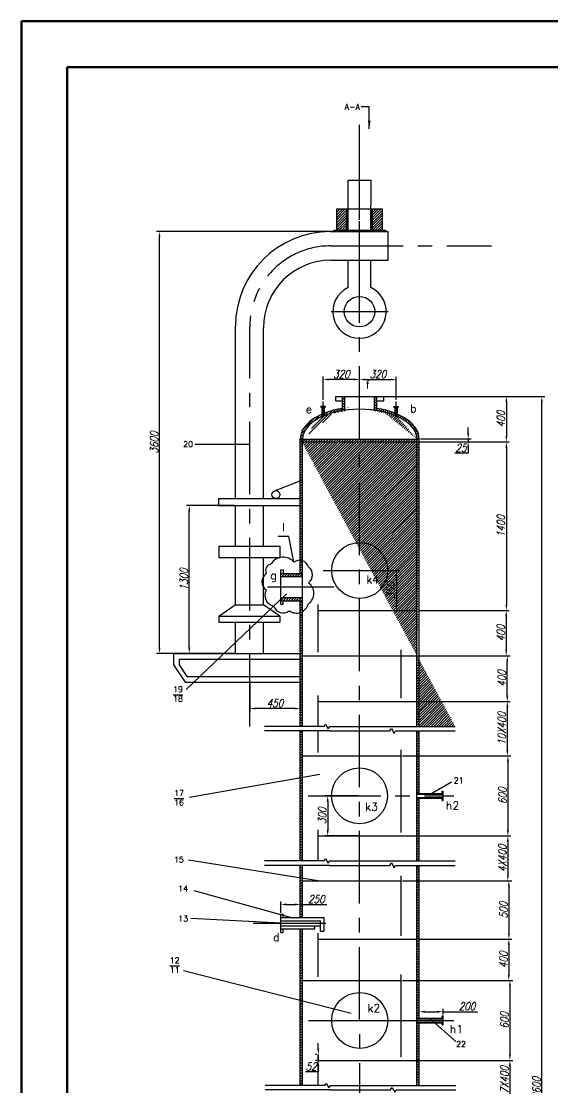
# Model space of a CAD drawing. Header units: millimetres. Extents: x 1621 to 2392, y 1146 to 1987.
# Drawn here: x 1621 to 1853.3, y 1520.3 to 1986.7 of the extents above; entities that cross this region are included whole.
import ezdxf

# ---------------------------------------------------------------- set-up
doc = ezdxf.new("R2010")
doc.units = ezdxf.units.MM
doc.linetypes.add('CENTER', pattern=[50.8, 31.75, -6.35, 6.35, -6.35])
doc.layers.add('6文字层', color=3, linetype='Continuous')
doc.layers.add('标注尺寸', color=4, linetype='Continuous')
for name, color, linetype, lineweight in [('中心线', 1, 'CENTER', 25), ('剖面线', 5, 'Continuous', 15), ('图层2', 2, 'Continuous', 30), ('文字', 5, 'Continuous', 25), ('粗实线', 7, 'Continuous', 50), ('细实线', 7, 'Continuous', 25)]:
    doc.layers.add(name, color=color, linetype=linetype, lineweight=lineweight)
doc.styles.get("Standard").update_dxf_attribs({"font": 'txt', "bigfont": 'gbcbig.shx'})
doc.styles.add('TH_GBDIM', font='romans.shx', dxfattribs={"width": 0.8, "oblique": 15, "height": 3.5, "bigfont": 'gbcbig.shx'})
doc.dimstyles.new('ISO-25', dxfattribs={"dimtxt": 3.5, "dimasz": 3.5, "dimexe": 2, "dimexo": 0, "dimtad": 1, "dimdsep": 46, "dimtxsty": 'Standard', "dimcen": 2.5, "dimadec": 0, "dimazin": 0, "dimtfac": 1, "dimtmove": 0, "dimatfit": 3, "dimfxl": 1, "dimarcsym": 0})
doc.dimstyles.new('板式塔', dxfattribs={"dimtxt": 3.5, "dimasz": 2.5, "dimexe": 1.25, "dimexo": 0.625, "dimtad": 1, "dimtoh": 1, "dimlfac": 20, "dimdsep": 46, "dimtxsty": 'TH_GBDIM', "dimcen": 2.5, "dimadec": 0, "dimazin": 0, "dimtfac": 1, "dimtmove": 0, "dimatfit": 3, "dimfxl": 1.25, "dimarcsym": 0})

# ---------------------------------------------------------------- blocks, each defined once
blk = doc.blocks.new('切断线2')
at = {"layer": '细实线'}
for p, q in [((1719.84, 1114.17), (1720.44, 1115.21)), ((1720.44, 1115.21), (1721.64, 1113.14)), ((1719.84, 1114.17), (1693.76, 1114.17)), ((1722.24, 1112.17), (1693.76, 1112.17)), ((1722.24, 1114.17), (1721.64, 1113.14)), ((1722.24, 1114.17), (1751.08, 1114.17)), ((1722.24, 1112.17), (1748.68, 1112.17)), ((1748.68, 1112.17), (1749.28, 1113.21)), ((1749.28, 1113.21), (1750.48, 1111.14)), ((1750.48, 1111.14), (1751.08, 1112.17)), ((1751.08, 1114.17), (1777.16, 1114.17)), ((1751.08, 1112.17), (1777.16, 1112.17))]:
    blk.add_line(p, q, dxfattribs=at)
blk = doc.blocks.new('*D55')
at = {"layer": 'Defpoints', "color": 0}
for p in [(1793.91, 1532.25), (1787.02, 1515.23), (1834.56, 1515.23)]:
    blk.add_point(p, dxfattribs=at)
at = {"layer": '标注尺寸', "color": 0, "lineweight": -2}
for p, q in [((1794.53, 1532.25), (1835.81, 1532.25)), ((1834.56, 1529.75), (1834.56, 1517.73)), ((1787.64, 1515.23), (1835.81, 1515.23))]:
    blk.add_line(p, q, dxfattribs=at)
at = {"layer": '标注尺寸', "color": 0}
for points in [[(1834.14, 1529.75), (1834.97, 1529.75), (1834.56, 1532.25)], [(1834.14, 1517.73), (1834.97, 1517.73), (1834.56, 1515.23)]]:
    blk.add_solid(points, dxfattribs=at)
at = {"layer": '标注尺寸', "color": 0, "insert": (1832.18, 1523.74), "char_height": 3.5, "attachment_point": 5, "rotation": 90, "style": 'TH_GBDIM'}
blk.add_mtext('7X400', dxfattribs=at)
blk = doc.blocks.new('*D56')
at = {"layer": 'Defpoints', "color": 0}
for p in [(1787.02, 1567.25), (1787.02, 1532.25), (1834.56, 1532.25)]:
    blk.add_point(p, dxfattribs=at)
at = {"layer": '标注尺寸', "color": 0, "lineweight": -2}
for p, q in [((1787.64, 1567.25), (1835.81, 1567.25)), ((1834.56, 1564.75), (1834.56, 1534.75)), ((1787.64, 1532.25), (1835.81, 1532.25))]:
    blk.add_line(p, q, dxfattribs=at)
at = {"layer": '标注尺寸', "color": 0}
for points in [[(1834.14, 1564.75), (1834.97, 1564.75), (1834.56, 1567.25)], [(1834.14, 1534.75), (1834.97, 1534.75), (1834.56, 1532.25)]]:
    blk.add_solid(points, dxfattribs=at)
at = {"layer": '标注尺寸', "color": 0, "insert": (1832.18, 1549.75), "char_height": 3.5, "attachment_point": 5, "rotation": 90, "style": 'TH_GBDIM'}
blk.add_mtext('600', dxfattribs=at)
blk = doc.blocks.new('*D57')
at = {"layer": 'Defpoints', "color": 0}
for p in [(1787.02, 1610.78), (1793.91, 1585.25), (1834.12, 1585.25)]:
    blk.add_point(p, dxfattribs=at)
at = {"layer": '标注尺寸', "color": 0, "lineweight": -2}
for p, q in [((1787.64, 1610.78), (1835.37, 1610.78)), ((1834.12, 1608.28), (1834.12, 1587.75)), ((1794.53, 1585.25), (1835.37, 1585.25))]:
    blk.add_line(p, q, dxfattribs=at)
at = {"layer": '标注尺寸', "color": 0}
for points in [[(1833.71, 1608.28), (1834.54, 1608.28), (1834.12, 1610.78)], [(1833.71, 1587.75), (1834.54, 1587.75), (1834.12, 1585.25)]]:
    blk.add_solid(points, dxfattribs=at)
at = {"layer": '标注尺寸', "color": 0, "insert": (1831.75, 1598.01), "char_height": 3.5, "attachment_point": 5, "rotation": 90, "style": 'TH_GBDIM'}
blk.add_mtext('500', dxfattribs=at)
blk = doc.blocks.new('*D58')
at = {"layer": 'Defpoints', "color": 0}
for p in [(1787.02, 1665.49), (1793.91, 1630.49), (1833.68, 1630.49)]:
    blk.add_point(p, dxfattribs=at)
at = {"layer": '标注尺寸', "color": 0, "lineweight": -2}
for p, q in [((1787.64, 1665.49), (1834.93, 1665.49)), ((1833.68, 1662.99), (1833.68, 1632.99)), ((1794.53, 1630.49), (1834.93, 1630.49))]:
    blk.add_line(p, q, dxfattribs=at)
at = {"layer": '标注尺寸', "color": 0}
for points in [[(1833.26, 1662.99), (1834.1, 1662.99), (1833.68, 1665.49)], [(1833.26, 1632.99), (1834.1, 1632.99), (1833.68, 1630.49)]]:
    blk.add_solid(points, dxfattribs=at)
at = {"layer": '标注尺寸', "color": 0, "insert": (1831.31, 1647.99), "char_height": 3.5, "attachment_point": 5, "rotation": 90, "style": 'TH_GBDIM'}
blk.add_mtext('600', dxfattribs=at)
blk = doc.blocks.new('*D59')
at = {"layer": 'Defpoints', "color": 0}
for p in [(1793.91, 1689.25), (1833.45, 1689.25), (1787.02, 1665.49)]:
    blk.add_point(p, dxfattribs=at)
at = {"layer": '标注尺寸', "color": 0, "lineweight": -2}
for p, q in [((1794.53, 1689.25), (1834.7, 1689.25)), ((1833.45, 1667.99), (1833.45, 1686.75)), ((1787.64, 1665.49), (1834.7, 1665.49))]:
    blk.add_line(p, q, dxfattribs=at)
at = {"layer": '标注尺寸', "color": 0}
for points in [[(1833.04, 1686.75), (1833.87, 1686.75), (1833.45, 1689.25)], [(1833.04, 1667.99), (1833.87, 1667.99), (1833.45, 1665.49)]]:
    blk.add_solid(points, dxfattribs=at)
at = {"layer": '标注尺寸', "color": 0, "insert": (1831.08, 1677.37), "char_height": 3.5, "attachment_point": 5, "rotation": 90, "style": 'TH_GBDIM'}
blk.add_mtext('10X400', dxfattribs=at)
blk = doc.blocks.new('*D60')
at = {"layer": 'Defpoints', "color": 0}
for p in [(1768.85, 1709.25), (1833.43, 1709.25), (1768.86, 1689.25)]:
    blk.add_point(p, dxfattribs=at)
at = {"layer": '标注尺寸', "color": 0, "lineweight": -2}
for p, q in [((1769.48, 1709.25), (1834.68, 1709.25)), ((1833.43, 1691.75), (1833.43, 1706.75)), ((1769.48, 1689.25), (1834.68, 1689.25))]:
    blk.add_line(p, q, dxfattribs=at)
at = {"layer": '标注尺寸', "color": 0}
for points in [[(1833.01, 1706.75), (1833.84, 1706.75), (1833.43, 1709.25)], [(1833.01, 1691.75), (1833.84, 1691.75), (1833.43, 1689.25)]]:
    blk.add_solid(points, dxfattribs=at)
at = {"layer": '标注尺寸', "color": 0, "insert": (1831.05, 1699.25), "char_height": 3.5, "attachment_point": 5, "rotation": 90, "style": 'TH_GBDIM'}
blk.add_mtext('400', dxfattribs=at)
blk = doc.blocks.new('*D61')
at = {"layer": 'Defpoints', "color": 0}
for p in [(1793.91, 1802.8), (1793.91, 1729.05), (1833.02, 1729.05)]:
    blk.add_point(p, dxfattribs=at)
at = {"layer": '标注尺寸', "color": 0, "lineweight": -2}
for p, q in [((1794.53, 1802.8), (1834.27, 1802.8)), ((1833.02, 1800.3), (1833.02, 1731.55)), ((1794.53, 1729.05), (1834.27, 1729.05))]:
    blk.add_line(p, q, dxfattribs=at)
at = {"layer": '标注尺寸', "color": 0}
for points in [[(1832.61, 1800.3), (1833.44, 1800.3), (1833.02, 1802.8)], [(1832.61, 1731.55), (1833.44, 1731.55), (1833.02, 1729.05)]]:
    blk.add_solid(points, dxfattribs=at)
at = {"layer": '标注尺寸', "color": 0, "insert": (1830.65, 1765.92), "char_height": 3.5, "attachment_point": 5, "rotation": 90, "style": 'TH_GBDIM'}
blk.add_mtext('1400', dxfattribs=at)
blk = doc.blocks.new('*D62')
at = {"layer": 'Defpoints', "color": 0}
for p in [(1794.91, 1804.05), (1794.91, 1802.8), (1816.34, 1802.8)]:
    blk.add_point(p, dxfattribs=at)
at = {"layer": '标注尺寸', "color": 0, "lineweight": -2}
for p, q in [((1816.34, 1806.55), (1816.34, 1809.05)), ((1795.53, 1804.05), (1817.59, 1804.05)), ((1795.53, 1802.8), (1817.59, 1802.8)), ((1816.34, 1804.05), (1816.34, 1802.8)), ((1816.34, 1800.3), (1816.34, 1797.8)), ((1816.34, 1797.8), (1810.51, 1797.8))]:
    blk.add_line(p, q, dxfattribs=at)
at = {"layer": '标注尺寸', "color": 0}
for points in [[(1815.92, 1806.55), (1816.75, 1806.55), (1816.34, 1804.05)], [(1815.92, 1800.3), (1816.75, 1800.3), (1816.34, 1802.8)]]:
    blk.add_solid(points, dxfattribs=at)
at = {"layer": '标注尺寸', "color": 0, "insert": (1813.11, 1800.17), "char_height": 3.5, "attachment_point": 5, "style": 'TH_GBDIM'}
blk.add_mtext('25', dxfattribs=at)
blk = doc.blocks.new('*D63')
at = {"layer": 'Defpoints', "color": 0}
for p in [(1768.84, 1822.69), (1793.91, 1802.8), (1833.02, 1802.8)]:
    blk.add_point(p, dxfattribs=at)
at = {"layer": '标注尺寸', "color": 0, "lineweight": -2}
for p, q in [((1769.46, 1822.69), (1834.27, 1822.69)), ((1833.02, 1820.19), (1833.02, 1805.3)), ((1794.53, 1802.8), (1834.27, 1802.8))]:
    blk.add_line(p, q, dxfattribs=at)
at = {"layer": '标注尺寸', "color": 0}
for points in [[(1832.61, 1820.19), (1833.44, 1820.19), (1833.02, 1822.69)], [(1832.61, 1805.3), (1833.44, 1805.3), (1833.02, 1802.8)]]:
    blk.add_solid(points, dxfattribs=at)
at = {"layer": '标注尺寸', "color": 0, "insert": (1830.65, 1812.75), "char_height": 3.5, "attachment_point": 5, "rotation": 90, "style": 'TH_GBDIM'}
blk.add_mtext('400', dxfattribs=at)
blk = doc.blocks.new('*D64')
at = {"layer": 'Defpoints', "color": 0}
for p in [(1768.91, 1746.55), (1768.85, 1729.05), (1784.94, 1729.05)]:
    blk.add_point(p, dxfattribs=at)
at = {"layer": '标注尺寸', "color": 0, "lineweight": -2}
for p, q in [((1769.53, 1746.55), (1786.19, 1746.55)), ((1784.94, 1744.05), (1784.94, 1731.55)), ((1769.48, 1729.05), (1786.19, 1729.05))]:
    blk.add_line(p, q, dxfattribs=at)
at = {"layer": '标注尺寸', "color": 0}
for points in [[(1784.52, 1744.05), (1785.36, 1744.05), (1784.94, 1746.55)], [(1784.52, 1731.55), (1785.36, 1731.55), (1784.94, 1729.05)]]:
    blk.add_solid(points, dxfattribs=at)
at = {"layer": '标注尺寸', "color": 0, "insert": (1782.56, 1737.8), "char_height": 3.5, "attachment_point": 5, "rotation": 90, "style": 'TH_GBDIM'}
blk.add_mtext('350', dxfattribs=at)
blk = doc.blocks.new('*D74')
at = {"layer": 'Defpoints', "color": 0}
for p in [(1784.88, 1830.04), (1768.84, 1822.69), (1784.88, 1820.52)]:
    blk.add_point(p, dxfattribs=at)
at = {"layer": '标注尺寸', "color": 0, "lineweight": -2}
for p, q in [((1768.84, 1823.32), (1768.84, 1831.29)), ((1771.34, 1830.04), (1782.38, 1830.04)), ((1784.88, 1821.14), (1784.88, 1831.29))]:
    blk.add_line(p, q, dxfattribs=at)
at = {"layer": '标注尺寸', "color": 0}
for points in [[(1771.34, 1830.46), (1771.34, 1829.63), (1768.84, 1830.04)], [(1782.38, 1830.46), (1782.38, 1829.63), (1784.88, 1830.04)]]:
    blk.add_solid(points, dxfattribs=at)
at = {"layer": '标注尺寸', "color": 0, "insert": (1776.86, 1832.42), "char_height": 3.5, "attachment_point": 5, "style": 'TH_GBDIM'}
blk.add_mtext('320', dxfattribs=at)
blk = doc.blocks.new('*D75')
at = {"layer": 'Defpoints', "color": 0}
for p in [(1752.94, 1830.07), (1752.94, 1820.52), (1768.84, 1822.69)]:
    blk.add_point(p, dxfattribs=at)
at = {"layer": '标注尺寸', "color": 0, "lineweight": -2}
for p, q in [((1752.94, 1821.14), (1752.94, 1831.32)), ((1766.34, 1830.07), (1755.44, 1830.07)), ((1768.84, 1823.32), (1768.84, 1831.32))]:
    blk.add_line(p, q, dxfattribs=at)
at = {"layer": '标注尺寸', "color": 0}
for points in [[(1755.44, 1830.49), (1755.44, 1829.66), (1752.94, 1830.07)], [(1766.34, 1830.49), (1766.34, 1829.66), (1768.84, 1830.07)]]:
    blk.add_solid(points, dxfattribs=at)
at = {"layer": '标注尺寸', "color": 0, "insert": (1760.89, 1832.45), "char_height": 3.5, "attachment_point": 5, "style": 'TH_GBDIM'}
blk.add_mtext('320', dxfattribs=at)
blk = doc.blocks.new('*D79')
at = {"layer": 'Defpoints', "color": 0}
for p in [(1750.79, 1534.85), (1750.79, 1532.25), (1750.79, 1532.25)]:
    blk.add_point(p, dxfattribs=at)
at = {"layer": '标注尺寸', "color": 0, "lineweight": -2}
for p, q in [((1750.79, 1537.35), (1750.79, 1539.85)), ((1750.17, 1534.85), (1749.54, 1534.85)), ((1750.79, 1534.85), (1750.79, 1532.25)), ((1750.17, 1532.25), (1749.54, 1532.25)), ((1750.79, 1529.75), (1750.79, 1527.25)), ((1750.79, 1527.25), (1745.19, 1527.25))]:
    blk.add_line(p, q, dxfattribs=at)
at = {"layer": '标注尺寸', "color": 0}
for points in [[(1750.38, 1537.35), (1751.21, 1537.35), (1750.79, 1534.85)], [(1750.38, 1529.75), (1751.21, 1529.75), (1750.79, 1532.25)]]:
    blk.add_solid(points, dxfattribs=at)
at = {"layer": '标注尺寸', "color": 0, "insert": (1747.68, 1529.62), "char_height": 3.5, "attachment_point": 5, "style": 'TH_GBDIM'}
blk.add_mtext('52', dxfattribs=at)
blk = doc.blocks.new('*D80')
at = {"layer": 'Defpoints', "color": 0}
for p in [(1768.81, 1647.99), (1754.9, 1630.49), (1768.85, 1630.49)]:
    blk.add_point(p, dxfattribs=at)
at = {"layer": '标注尺寸', "color": 0, "lineweight": -2}
for p, q in [((1768.18, 1647.99), (1753.65, 1647.99)), ((1754.9, 1645.49), (1754.9, 1632.99)), ((1768.23, 1630.49), (1753.65, 1630.49))]:
    blk.add_line(p, q, dxfattribs=at)
at = {"layer": '标注尺寸', "color": 0}
for points in [[(1754.48, 1645.49), (1755.31, 1645.49), (1754.9, 1647.99)], [(1754.48, 1632.99), (1755.31, 1632.99), (1754.9, 1630.49)]]:
    blk.add_solid(points, dxfattribs=at)
at = {"layer": '标注尺寸', "color": 0, "insert": (1752.52, 1639.24), "char_height": 3.5, "attachment_point": 5, "rotation": 90, "style": 'TH_GBDIM'}
blk.add_mtext('300', dxfattribs=at)
blk = doc.blocks.new('*D81')
at = {"layer": 'Defpoints', "color": 0}
for p in [(1742.91, 1600.48), (1734.41, 1596.25), (1742.91, 1594.75)]:
    blk.add_point(p, dxfattribs=at)
at = {"layer": '标注尺寸', "color": 0, "lineweight": -2}
for p, q in [((1734.41, 1596.87), (1734.41, 1601.73)), ((1736.91, 1600.48), (1740.41, 1600.48)), ((1742.91, 1595.37), (1742.91, 1601.73)), ((1742.91, 1600.48), (1754.48, 1600.48))]:
    blk.add_line(p, q, dxfattribs=at)
at = {"layer": '标注尺寸', "color": 0}
for points in [[(1736.91, 1600.9), (1736.91, 1600.06), (1734.41, 1600.48)], [(1740.41, 1600.9), (1740.41, 1600.06), (1742.91, 1600.48)]]:
    blk.add_solid(points, dxfattribs=at)
at = {"layer": '标注尺寸', "color": 0, "insert": (1749.94, 1602.86), "char_height": 3.5, "attachment_point": 5, "style": 'TH_GBDIM'}
blk.add_mtext('250', dxfattribs=at)
blk = doc.blocks.new('*D82')
at = {"layer": 'Defpoints', "color": 0}
for p in [(1794.91, 1553.55), (1794.91, 1550.75), (1805.4, 1551.75)]:
    blk.add_point(p, dxfattribs=at)
at = {"layer": '标注尺寸', "color": 0, "lineweight": -2}
for p, q in [((1794.91, 1551.37), (1794.91, 1554.8)), ((1797.41, 1553.55), (1802.9, 1553.55)), ((1805.4, 1552.37), (1805.4, 1554.8)), ((1805.4, 1553.55), (1820.33, 1553.55))]:
    blk.add_line(p, q, dxfattribs=at)
at = {"layer": '标注尺寸', "color": 0}
for points in [[(1797.41, 1553.97), (1797.41, 1553.13), (1794.91, 1553.55)], [(1802.9, 1553.97), (1802.9, 1553.13), (1805.4, 1553.55)]]:
    blk.add_solid(points, dxfattribs=at)
at = {"layer": '标注尺寸', "color": 0, "insert": (1815.79, 1555.93), "char_height": 3.5, "attachment_point": 5, "style": 'TH_GBDIM'}
blk.add_mtext('200', dxfattribs=at)
blk = doc.blocks.new('*D87')
at = {"layer": 'Defpoints', "color": 0}
for p in [(1694.4, 1774.96), (1714.59, 1774.96), (1714.59, 1710.25)]:
    blk.add_point(p, dxfattribs=at)
at = {"layer": '标注尺寸', "color": 0, "lineweight": -2}
for p, q in [((1713.97, 1774.96), (1693.15, 1774.96)), ((1694.4, 1712.75), (1694.4, 1772.46)), ((1713.97, 1710.25), (1693.15, 1710.25))]:
    blk.add_line(p, q, dxfattribs=at)
at = {"layer": '标注尺寸', "color": 0}
for points in [[(1693.98, 1772.46), (1694.82, 1772.46), (1694.4, 1774.96)], [(1693.98, 1712.75), (1694.82, 1712.75), (1694.4, 1710.25)]]:
    blk.add_solid(points, dxfattribs=at)
at = {"layer": '标注尺寸', "color": 0, "insert": (1692.03, 1742.6), "char_height": 3.5, "attachment_point": 5, "rotation": 90, "style": 'TH_GBDIM'}
blk.add_mtext('1300', dxfattribs=at)
blk = doc.blocks.new('*D88')
at = {"layer": 'Defpoints', "color": 0}
for p in [(1681.37, 1894.75), (1768.81, 1894.75), (1714.59, 1710.25)]:
    blk.add_point(p, dxfattribs=at)
at = {"layer": '标注尺寸', "color": 0, "lineweight": -2}
for p, q in [((1768.19, 1894.75), (1680.12, 1894.75)), ((1681.37, 1712.75), (1681.37, 1892.25)), ((1713.97, 1710.25), (1680.12, 1710.25))]:
    blk.add_line(p, q, dxfattribs=at)
at = {"layer": '标注尺寸', "color": 0}
for points in [[(1680.96, 1892.25), (1681.79, 1892.25), (1681.37, 1894.75)], [(1680.96, 1712.75), (1681.79, 1712.75), (1681.37, 1710.25)]]:
    blk.add_solid(points, dxfattribs=at)
at = {"layer": '标注尺寸', "color": 0, "insert": (1679, 1802.5), "char_height": 3.5, "attachment_point": 5, "rotation": 90, "style": 'TH_GBDIM'}
blk.add_mtext('3600', dxfattribs=at)
blk = doc.blocks.new('*D89')
at = {"layer": 'Defpoints', "color": 0}
for p in [(1720.84, 1697.75), (1742.91, 1697.75), (1720.84, 1686.14)]:
    blk.add_point(p, dxfattribs=at)
at = {"layer": '标注尺寸', "color": 0, "lineweight": -2}
for p, q in [((1720.84, 1697.12), (1720.84, 1684.89)), ((1742.91, 1697.12), (1742.91, 1684.89)), ((1740.41, 1686.14), (1723.34, 1686.14))]:
    blk.add_line(p, q, dxfattribs=at)
at = {"layer": '标注尺寸', "color": 0}
for points in [[(1723.34, 1686.56), (1723.34, 1685.72), (1720.84, 1686.14)], [(1740.41, 1686.56), (1740.41, 1685.72), (1742.91, 1686.14)]]:
    blk.add_solid(points, dxfattribs=at)
at = {"layer": '标注尺寸', "color": 0, "insert": (1731.87, 1688.51), "char_height": 3.5, "attachment_point": 5, "style": 'TH_GBDIM'}
blk.add_mtext('450', dxfattribs=at)
blk = doc.blocks.new('*D92')
at = {"layer": 'Defpoints', "color": 0}
for p in [(1793.91, 1585.25), (1793.91, 1567.25), (1834.08, 1567.25)]:
    blk.add_point(p, dxfattribs=at)
at = {"layer": '标注尺寸', "color": 0, "lineweight": -2}
for p, q in [((1794.53, 1585.25), (1835.33, 1585.25)), ((1834.08, 1582.75), (1834.08, 1569.75)), ((1794.53, 1567.25), (1835.33, 1567.25))]:
    blk.add_line(p, q, dxfattribs=at)
at = {"layer": '标注尺寸', "color": 0}
for points in [[(1833.66, 1582.75), (1834.5, 1582.75), (1834.08, 1585.25)], [(1833.66, 1569.75), (1834.5, 1569.75), (1834.08, 1567.25)]]:
    blk.add_solid(points, dxfattribs=at)
at = {"layer": '标注尺寸', "color": 0, "insert": (1831.71, 1576.25), "char_height": 3.5, "attachment_point": 5, "rotation": 90, "style": 'TH_GBDIM'}
blk.add_mtext('400', dxfattribs=at)
blk = doc.blocks.new('*D48')
at = {"layer": 'Defpoints', "color": 0}
for p in [(1794.91, 1630.49), (1794.91, 1610.78), (1833.65, 1610.78)]:
    blk.add_point(p, dxfattribs=at)
at = {"layer": '标注尺寸', "color": 0, "lineweight": -2}
for p, q in [((1795.53, 1630.49), (1834.9, 1630.49)), ((1833.65, 1627.99), (1833.65, 1613.28)), ((1795.53, 1610.78), (1834.9, 1610.78))]:
    blk.add_line(p, q, dxfattribs=at)
at = {"layer": '标注尺寸', "color": 0}
for points in [[(1833.23, 1627.99), (1834.06, 1627.99), (1833.65, 1630.49)], [(1833.23, 1613.28), (1834.06, 1613.28), (1833.65, 1610.78)]]:
    blk.add_solid(points, dxfattribs=at)
at = {"layer": '标注尺寸', "color": 0, "insert": (1831.27, 1620.63), "char_height": 3.5, "attachment_point": 5, "rotation": 90, "style": 'TH_GBDIM'}
blk.add_mtext('{\\Fromans,gbcbig|c134;\\Q15;\\W0.8;4X}400', dxfattribs=at)
blk = doc.blocks.new('*D49')
at = {"layer": 'Defpoints', "color": 0}
for p in [(1794.91, 1729.05), (1794.91, 1709.25), (1832.96, 1709.25)]:
    blk.add_point(p, dxfattribs=at)
at = {"layer": '标注尺寸', "color": 0, "lineweight": -2}
for p, q in [((1795.53, 1729.05), (1834.21, 1729.05)), ((1832.96, 1726.55), (1832.96, 1711.75)), ((1795.53, 1709.25), (1834.21, 1709.25))]:
    blk.add_line(p, q, dxfattribs=at)
at = {"layer": '标注尺寸', "color": 0}
for points in [[(1832.54, 1726.55), (1833.37, 1726.55), (1832.96, 1729.05)], [(1832.54, 1711.75), (1833.37, 1711.75), (1832.96, 1709.25)]]:
    blk.add_solid(points, dxfattribs=at)
at = {"layer": '标注尺寸', "color": 0, "insert": (1830.58, 1719.15), "char_height": 3.5, "attachment_point": 5, "rotation": 90, "style": 'TH_GBDIM'}
blk.add_mtext('400', dxfattribs=at)
blk = doc.blocks.new('*D50')
at = {"layer": 'Defpoints', "color": 0}
for p in [(1784.88, 1822.69), (1848.53, 1822.69), (1801.41, 1215.34)]:
    blk.add_point(p, dxfattribs=at)
at = {"layer": '标注尺寸', "color": 0, "lineweight": -2}
for p, q in [((1785.5, 1822.69), (1849.78, 1822.69)), ((1848.53, 1217.84), (1848.53, 1820.19)), ((1802.03, 1215.34), (1849.78, 1215.34))]:
    blk.add_line(p, q, dxfattribs=at)
at = {"layer": '标注尺寸', "color": 0}
for points in [[(1848.12, 1820.19), (1848.95, 1820.19), (1848.53, 1822.69)], [(1848.12, 1217.84), (1848.95, 1217.84), (1848.53, 1215.34)]]:
    blk.add_solid(points, dxfattribs=at)
at = {"layer": '标注尺寸', "color": 0, "insert": (1846.16, 1519.02), "char_height": 3.5, "attachment_point": 5, "rotation": 90, "style": 'TH_GBDIM'}
blk.add_mtext('18600', dxfattribs=at)

msp = doc.modelspace()

# ---------------------------------------------------------------- hatches: boundary and pattern name
at = {"layer": '剖面线'}
h = msp.add_hatch(dxfattribs=at)
h.set_pattern_fill('ANSI31', color=256, scale=0.25, style=0)
h.set_pattern_definition([(45, (1758.83335, 1895.371), (-0.561266, 0.561266), [])])
h.paths.add_polyline_path([(1774.45835, 1895.37097), (1778.83335, 1895.37097), (1778.83726, 1904.74597), (1774.46226, 1904.74597)])
h.paths.add_polyline_path([(1758.83335, 1895.37097), (1763.20835, 1895.37097), (1763.21226, 1904.74597), (1758.83726, 1904.74597)])
h = msp.add_hatch(dxfattribs=at)
h.set_pattern_fill('ANSI37', color=256, scale=0.25, angle=90, style=0)
h.set_pattern_definition([(135, (1763.20835, 1895.371), (-0.561266, -0.561266), []), (225, (1763.20835, 1895.371), (0.561266, -0.561266), [])])
h.paths.add_polyline_path([(1774.46226, 1904.74597), (1773.83726, 1904.74597), (1773.83335, 1895.37097), (1774.45835, 1895.37097)])
h.paths.add_polyline_path([(1763.83726, 1904.74597), (1763.21226, 1904.74597), (1763.20835, 1895.37097), (1763.83335, 1895.37097)])
h = msp.add_hatch(dxfattribs=at)
h.set_pattern_fill('ANSI37', color=256, scale=0.1, angle=90, style=0)
h.set_pattern_definition([(135, (1756.00173, 1894.74597), (-0.2245064, -0.2245064), []), (225, (1756.00173, 1894.74597), (0.2245064, -0.2245064), [])])
edge = h.paths.add_edge_path()
edge.add_line((1757.60344, 1895.37097), (1757.60344, 1894.74597))
edge.add_line((1757.60344, 1895.37097), (1780.06431, 1895.37097))
edge.add_line((1756.00173, 1894.74597), (1781.31405, 1894.74597))
edge.add_line((1780.06431, 1895.37097), (1780.06431, 1894.74597))
h = msp.add_hatch(dxfattribs=at)
h.set_pattern_fill('ANSI31', color=256, scale=0.25, angle=90, style=0)
h.set_pattern_definition([(135, (1761.4092, 1816.4469), (-0.561266, -0.561266), [])])
edge = h.paths.add_edge_path()
edge.add_ellipse((1768.90648, 1804.04569), major_axis=(-25, 0), ratio=0.52, start_angle=285.0636534, end_angle=287.451116, ccw=False)
edge.add_line((1762.40918, 1816.59898), (1762.40918, 1822.69448))
edge.add_line((1762.40918, 1822.69448), (1761.40918, 1822.69448))
edge.add_line((1761.40918, 1822.69448), (1761.40918, 1816.44734))
edge = h.paths.add_edge_path()
edge.add_line((1776.40648, 1822.69448), (1775.40648, 1822.69448))
edge.add_line((1775.40648, 1822.69448), (1775.40648, 1816.5986))
edge.add_ellipse((1768.90648, 1804.04569), major_axis=(-25, 0), ratio=0.52, start_angle=252.5423969, end_angle=254.9299379, ccw=False)
edge.add_line((1776.40648, 1816.4469), (1776.40648, 1822.69448))
h = msp.add_hatch(dxfattribs=at)
h.set_pattern_fill('ANSI31', color=256, scale=0.25, style=0)
h.set_pattern_definition([(45, (-1044.169, -28.17234), (-0.561266, 0.561266), [])])
h.paths.add_polyline_path([(1743.90648, 1734.70188), (1734.40792, 1734.70188), (1734.40792, 1733.28081), (1743.90648, 1733.28081)])
h.paths.add_polyline_path([(1743.90648, 1745.28755), (1734.40792, 1745.28755), (1734.40792, 1743.96858), (1743.90648, 1743.96858)])
h.paths.add_polyline_path([(1743.90648, 1802.79569), (1742.90648, 1802.79569), (1742.90648, 1745.28755), (1743.90648, 1745.28755)])
edge = h.paths.add_edge_path()
edge.add_ellipse((1768.90648, 1804.04569), major_axis=(-25, 0), ratio=0.52, start_angle=311.2063704, end_angle=360, ccw=False)
edge.add_line((1752.43715, 1813.82613), (1752.43715, 1814.87883))
edge.add_ellipse((1768.90648, 1804.04569), major_axis=(-26, 0), ratio=0.538461538, start_angle=309.3040585, end_angle=360)
edge.add_line((1742.90648, 1804.04569), (1743.90648, 1804.04569))
edge = h.paths.add_edge_path()
edge.add_ellipse((1768.90648, 1804.04569), major_axis=(-25, 0), ratio=0.52, start_angle=287.451116, end_angle=308.2265959, ccw=False)
edge.add_line((1761.40918, 1816.44734), (1761.40918, 1817.45101))
edge.add_ellipse((1768.90648, 1804.04569), major_axis=(-26, 0), ratio=0.538461538, start_angle=286.7596585, end_angle=306.5107891)
edge.add_line((1753.43715, 1815.29812), (1753.43715, 1814.2581))
edge = h.paths.add_edge_path()
edge.add_ellipse((1768.90648, 1804.04569), major_axis=(-26, 0), ratio=0.538461538, start_angle=233.4892109, end_angle=253.234127)
edge.add_line((1776.40648, 1817.45057), (1776.40648, 1816.4469))
edge.add_ellipse((1768.90648, 1804.04569), major_axis=(-25, 0), ratio=0.52, start_angle=231.7734041, end_angle=252.5423969, ccw=False)
edge.add_line((1784.37581, 1814.2581), (1784.37581, 1815.29812))
edge = h.paths.add_edge_path()
edge.add_ellipse((1768.90648, 1804.04569), major_axis=(-26, 0), ratio=0.538461538, start_angle=180, end_angle=230.6959415)
edge.add_line((1785.37581, 1814.87883), (1785.37581, 1813.82613))
edge.add_ellipse((1768.90648, 1804.04569), major_axis=(-25, 0), ratio=0.52, start_angle=180, end_angle=228.7936296, ccw=False)
edge.add_line((1793.90648, 1804.04569), (1794.90648, 1804.04569))
h.paths.add_polyline_path([(1743.90648, 1804.04569), (1742.90648, 1804.04569), (1742.90648, 1802.79569), (1743.90648, 1802.79569)])
h = msp.add_hatch(dxfattribs=at)
h.set_pattern_fill('ANSI31', color=256, scale=0.25, style=0)
h.set_pattern_definition([(45, (1742.9065, 1678.343), (-0.561266, 0.561266), [])])
edge = h.paths.add_edge_path()
edge.add_line((1794.90648, 1678.34297), (1794.90648, 1804.04569))
edge.add_line((1793.90648, 1678.34297), (1793.90648, 1804.04569))
edge.add_line((1793.90648, 1678.34297), (1810.61594, 1678.34297))
edge.add_line((1742.90648, 1804.04569), (1794.90648, 1804.04569))
h = msp.add_hatch(dxfattribs=at)
h.set_pattern_fill('ANSI31', color=256, scale=0.25, style=0)
h.set_pattern_definition([(45, (1742.9065, 1678.343), (-0.561266, 0.561266), [])])
h.paths.add_polyline_path([(1742.90648, 1678.34297), (1743.90648, 1678.34297), (1743.90648, 1733.28081), (1742.90648, 1733.28081)])
h = msp.add_hatch(dxfattribs=at)
h.set_pattern_fill('ANSI31', color=256, scale=0.25, style=0)
h.paths.add_polyline_path([(1794.90648, 1548.75632), (1793.90648, 1548.75632), (1793.90648, 1521.34589), (1794.90648, 1521.34589)])
h.paths.add_polyline_path([(1742.90648, 1521.34589), (1743.90648, 1521.34589), (1743.90648, 1578.10194), (1743.90648, 1589.74944), (1742.90648, 1589.74944), (1742.90648, 1578.10194)])
h.paths.add_polyline_path([(1742.90648, 1594.74944), (1743.90648, 1594.74944), (1743.90648, 1617.58256), (1742.90648, 1617.58256)])
h.paths.add_polyline_path([(1743.90648, 1676.34297), (1742.90648, 1676.34297), (1742.90648, 1619.58692), (1743.90648, 1619.58692)])
h.paths.add_polyline_path([(1793.90648, 1648.99047), (1794.90648, 1648.99047), (1794.90648, 1676.34297), (1793.90648, 1676.34297)])
h.paths.add_polyline_path([(1794.90648, 1646.99735), (1793.90648, 1646.99735), (1793.90648, 1619.58692), (1794.90648, 1619.58692)])
h = msp.add_hatch(dxfattribs=at)
h.set_pattern_fill('ANSI31', color=256, scale=0.25, style=0)
h.paths.add_polyline_path([(1794.90648, 1617.58256), (1793.90648, 1617.58256), (1793.90648, 1578.10194), (1793.90648, 1550.74944), (1794.90648, 1550.74944)])
at = {"layer": '标注尺寸'}
h = msp.add_hatch(dxfattribs=at)
h.set_pattern_fill('ANSI31', color=256, scale=0.25, angle=90, style=0)
h.set_pattern_definition([(135, (1763.20835, 1895.371), (-0.561266, -0.561266), [])])
h.paths.add_polyline_path([(1763.83726, 1904.74597), (1763.21226, 1904.74597), (1763.20835, 1895.37097), (1763.83335, 1895.37097)])
h.paths.add_polyline_path([(1774.46226, 1904.74597), (1773.83726, 1904.74597), (1773.83335, 1895.37097), (1774.45835, 1895.37097)])

# ---------------------------------------------------------------- linework, layer by layer
at = {"color": 2}
for p, q in [((1720.84147, 1801.62983), (1696.86184, 1801.62983)), ((1736.88951, 1736.34083), (1692.97723, 1694.43796)), ((1751.39713, 1657.36163), (1694.55459, 1647.25315)), ((1765.22773, 1552.75114), (1691.826, 1571.48078))]:
    msp.add_line(p, q, dxfattribs=at)
at = {"layer": '中心线'}
for p, q in [((1768.8185, 1861.79474), (1768.80379, 1941.42715)), ((1768.94224, 1194.51231), (1768.81766, 1926.15499)), ((1756.17147, 1888.49597), (1826.45497, 1888.49597)), ((1756.35735, 1859.74598), (1781.31822, 1859.74598)), ((1720.84147, 1678.25937), (1720.84147, 1853.16597)), ((1752.93715, 1814.04783), (1752.93715, 1820.51514)), ((1784.87581, 1814.04783), (1784.87581, 1820.51514)), ((1752.87447, 1746.54569), (1784.93849, 1746.54569)), ((1728.58852, 1739.33523), (1757.72417, 1739.33523)), ((1746.37382, 1647.99047), (1809.98944, 1647.99047)), ((1722.3507, 1592.24944), (1757.72274, 1592.24944)), ((1746.4721, 1549.74944), (1810.08773, 1549.74944))]:
    msp.add_line(p, q, dxfattribs=at)
msp.add_arc((1756.17147, 1853.16597), 35.33, 90, 180, dxfattribs=at)
at = {"layer": '图层2'}
for p, q in [((1737.90117, 1761.43845), (1733.32504, 1761.43845)), ((1740.09605, 1750.14717), (1737.90117, 1761.43845))]:
    msp.add_line(p, q, dxfattribs=at)
msp.add_lwpolyline([(1730.19937, 1749.39637, 0.52056705), (1728.0697, 1745.26696, 0.52056705), (1728.0697, 1738.00921, 0.52056705), (1731.32683, 1731.00173, 0.52056705), (1738.09166, 1728.87445, 0.52056705), (1746.48505, 1732.00279, 0.52056705), (1746.48505, 1741.13755, 0.52056705), (1746.48505, 1748.14503, 0.52056705), (1740.09605, 1750.14717, 0.52056705)], format="xyb", close=True, dxfattribs=at)
for points in [[(1799.65291, 1648.74047), (1809.04492, 1654.16949)], [(1750.70358, 1610.77826), (1694.0142, 1619.91417)], [(1738.59128, 1594.74944), (1696.50102, 1606.45227)], [(1734.40648, 1592.24944), (1695.09866, 1594.37374)], [(1799.65291, 1550.49944), (1810.9169, 1540.61075)]]:
    msp.add_lwpolyline(points, dxfattribs=at)
at = {"layer": '粗实线'}
for p, q in [((2214.9761, 1986.71699), (1620.9761, 1986.71699)), ((1620.9761, 1986.71699), (1620.9761, 1145.71699)), ((2194.9761, 1966.71699), (1640.9761, 1966.71699)), ((1640.9761, 1966.71699), (1640.9761, 1165.71699))]:
    msp.add_line(p, q, dxfattribs=at)
at = {"layer": '细实线'}
for p, q in [((1763.83335, 1895.37097), (1763.84247, 1917.24597)), ((1763.84247, 1917.24597), (1773.84247, 1917.24597)), ((1773.83335, 1895.37097), (1773.84247, 1917.24597)), ((1758.83335, 1895.37097), (1758.83726, 1904.74597)), ((1758.83726, 1904.74597), (1778.83726, 1904.74597)), ((1763.20835, 1895.37097), (1763.21226, 1904.74597)), ((1774.45835, 1895.37097), (1774.46226, 1904.74597)), ((1778.83335, 1895.37097), (1778.83726, 1904.74597)), ((1756.00173, 1894.74597), (1781.31405, 1894.74597)), ((1757.60344, 1895.37097), (1780.06431, 1895.37097)), ((1757.60344, 1895.37097), (1757.60344, 1894.74597)), ((1780.06431, 1895.37097), (1780.06431, 1894.74597)), ((1781.30884, 1882.24597), (1781.31405, 1894.74597)), ((1756.34618, 1882.24597), (1781.30884, 1882.24597)), ((1763.8229, 1870.28894), (1763.82788, 1882.24597)), ((1773.8229, 1870.28477), (1773.82788, 1882.24597)), ((1714.59173, 1777.95912), (1714.59173, 1853.33597)), ((1726.83618, 1777.95912), (1726.83618, 1852.73597)), ((1758.40918, 1822.69448), (1779.40378, 1822.69448)), ((1758.40918, 1820.69448), (1758.40918, 1822.69448)), ((1758.40918, 1820.69448), (1761.40918, 1820.69448)), ((1761.40918, 1816.44734), (1761.40918, 1822.69448)), ((1762.40918, 1816.59898), (1762.40918, 1822.69448)), ((1775.40648, 1816.5986), (1775.40648, 1822.69448)), ((1776.40648, 1816.4469), (1776.40648, 1822.69448)), ((1776.40648, 1820.69448), (1779.40378, 1820.69448)), ((1779.40378, 1820.69448), (1779.40378, 1822.69448)), ((1753.93715, 1818.21902), (1751.93715, 1818.21902)), ((1751.93715, 1817.96902), (1751.93715, 1818.21902)), ((1753.93715, 1817.96902), (1751.93715, 1817.96902)), ((1752.43715, 1813.82613), (1752.43715, 1817.96902)), ((1753.43715, 1814.2581), (1753.43715, 1817.96902)), ((1753.93715, 1817.96902), (1753.93715, 1818.21902)), ((1783.87581, 1818.21902), (1785.87581, 1818.21902)), ((1783.87581, 1817.96902), (1783.87581, 1818.21902)), ((1783.87581, 1817.96902), (1785.87581, 1817.96902)), ((1784.37581, 1814.2581), (1784.37581, 1817.96902)), ((1785.37581, 1813.82613), (1785.37581, 1817.96902)), ((1785.87581, 1817.96902), (1785.87581, 1818.21902)), ((1742.90648, 1745.28755), (1742.90648, 1804.04569)), ((1742.90648, 1804.04569), (1794.90648, 1804.04569)), ((1742.90648, 1802.79569), (1794.90648, 1802.79569)), ((1743.90648, 1733.28081), (1743.90648, 1804.04569)), ((1793.90648, 1678.34297), (1793.90648, 1804.04569)), ((1794.90648, 1678.34297), (1794.90648, 1804.04569)), ((1731.61188, 1781.36835), (1742.90648, 1785.81542)), ((1707.11451, 1777.95912), (1742.90648, 1777.95912)), ((1707.11451, 1777.95912), (1707.11451, 1774.95912)), ((1707.11451, 1774.95912), (1742.90648, 1774.95912)), ((1714.59173, 1757.24652), (1714.59173, 1774.95912)), ((1726.83618, 1757.24652), (1726.83618, 1774.95912)), ((1707.35865, 1757.24652), (1733.9728, 1757.24652)), ((1707.35865, 1757.24652), (1707.35865, 1752.24652)), ((1733.9728, 1757.24652), (1733.9728, 1752.24652)), ((1707.35865, 1752.24652), (1733.9728, 1752.24652)), ((1714.59173, 1731.49652), (1714.59173, 1752.24652)), ((1726.83618, 1731.49652), (1726.83618, 1752.24652)), ((1734.40792, 1731.78081), (1734.40792, 1746.88966)), ((1734.40792, 1746.88966), (1735.40792, 1746.88966)), ((1734.40792, 1745.28755), (1743.90648, 1745.28755)), ((1735.40792, 1746.88966), (1735.40792, 1745.28755)), ((1734.40792, 1743.96858), (1743.90648, 1743.96858)), ((1707.35865, 1726.49652), (1714.49527, 1731.49652)), ((1714.59173, 1731.49652), (1726.83618, 1731.49652)), ((1733.9728, 1726.49652), (1726.83618, 1731.49652)), ((1734.40792, 1734.70188), (1743.90648, 1734.70188)), ((1734.40792, 1733.28081), (1743.90648, 1733.28081)), ((1734.40792, 1731.78081), (1735.40792, 1731.78081)), ((1735.40792, 1731.78081), (1735.40792, 1733.28081)), ((1742.90648, 1678.34297), (1742.90648, 1733.28081)), ((1743.90648, 1678.34297), (1743.90648, 1733.28081)), ((1750.79493, 1710.74652), (1750.79493, 1731.64569)), ((1707.35865, 1726.49652), (1733.9728, 1726.49652)), ((1707.35865, 1726.49652), (1707.35865, 1723.99652)), ((1733.9728, 1726.49652), (1733.9728, 1723.99652)), ((1750.79492, 1729.04569), (1793.90648, 1729.04569)), ((1707.35865, 1723.99652), (1733.9728, 1723.99652)), ((1714.59173, 1710.24652), (1714.59173, 1723.99652)), ((1726.83618, 1710.24652), (1726.83618, 1723.99652)), ((1787.01805, 1690.74652), (1787.01805, 1711.84652)), ((1687.5344, 1710.24652), (1687.5146, 1705.24656)), ((1687.5344, 1710.24652), (1742.90648, 1710.24652)), ((1690.0344, 1707.74652), (1742.90648, 1707.74652)), ((1690.0344, 1707.74652), (1690.0344, 1705.24652)), ((1743.90649, 1709.24652), (1787.01805, 1709.24652)), ((1687.5146, 1705.24656), (1692.5344, 1697.74652)), ((1690.0344, 1705.24652), (1693.35622, 1700.24652)), ((1692.5344, 1697.74652), (1742.90648, 1697.74652)), ((1693.35622, 1700.24652), (1742.90648, 1700.24652)), ((1750.79493, 1678.34297), (1750.79493, 1691.84652)), ((1750.79493, 1689.24652), (1793.90649, 1689.24652)), ((1753.29994, 1678.34297), (1753.89994, 1679.3822)), ((1753.89994, 1679.3822), (1755.09994, 1677.30374)), ((1753.29994, 1678.34297), (1727.21594, 1678.34297)), ((1755.69994, 1676.34297), (1727.21594, 1676.34297)), ((1742.90648, 1619.58692), (1742.90648, 1676.34297)), ((1743.90648, 1619.58692), (1743.90648, 1676.34297)), ((1750.79492, 1666.99047), (1750.79492, 1676.34297)), ((1755.69994, 1678.34297), (1755.09994, 1677.30374)), ((1755.69994, 1678.34297), (1793.90648, 1678.34297)), ((1755.69994, 1676.34297), (1782.13193, 1676.34297)), ((1782.13193, 1676.34297), (1782.73193, 1677.3822)), ((1782.73193, 1677.3822), (1783.93193, 1675.30374)), ((1783.93193, 1675.30374), (1784.53193, 1676.34297)), ((1784.53193, 1676.34297), (1810.61594, 1676.34297)), ((1793.90648, 1678.34297), (1810.61594, 1678.34297)), ((1793.90648, 1619.58692), (1793.90648, 1676.34297)), ((1794.90648, 1648.99047), (1794.90648, 1676.34297)), ((1743.90648, 1665.49047), (1787.01804, 1665.49047)), ((1787.01804, 1631.99047), (1787.01804, 1668.09047)), ((1793.90648, 1648.99047), (1805.39933, 1648.99047)), ((1793.90648, 1648.74047), (1805.39933, 1648.74047)), ((1793.90648, 1647.24609), (1805.39933, 1647.24609)), ((1793.90648, 1646.99735), (1805.39933, 1646.99735)), ((1794.8082, 1648.99047), (1801.41658, 1648.99047)), ((1794.90648, 1619.58692), (1794.90648, 1646.99735)), ((1804.89933, 1648.99047), (1804.89933, 1649.99047)), ((1804.89933, 1649.99047), (1805.39933, 1649.99047)), ((1804.89933, 1645.99735), (1804.89933, 1646.99735)), ((1805.39933, 1645.99735), (1805.39933, 1649.99047)), ((1804.89933, 1645.99735), (1805.39933, 1645.99735)), ((1750.79492, 1619.58692), (1750.79492, 1633.09047)), ((1750.79492, 1630.49047), (1793.90648, 1630.49047)), ((1753.29994, 1619.58692), (1727.21594, 1619.58692)), ((1753.29994, 1619.58692), (1753.89994, 1620.62615)), ((1753.89994, 1620.62615), (1755.09994, 1618.54769)), ((1755.69994, 1619.58692), (1755.09994, 1618.54769)), ((1755.69994, 1619.58692), (1784.53193, 1619.58692)), ((1782.13193, 1617.58256), (1782.73193, 1618.62179)), ((1782.73193, 1618.62179), (1783.93193, 1616.54333)), ((1784.53193, 1619.58692), (1810.61594, 1619.58692)), ((1755.69994, 1617.58256), (1727.21594, 1617.58256)), ((1742.90648, 1594.74944), (1742.90648, 1617.58256)), ((1742.90648, 1594.74944), (1742.90648, 1617.58256)), ((1742.90648, 1594.74944), (1742.90648, 1617.58256)), ((1742.90648, 1594.74944), (1742.90648, 1617.58256)), ((1743.90648, 1594.74944), (1743.90648, 1617.58256)), ((1755.69994, 1617.58256), (1782.13193, 1617.58256)), ((1783.93193, 1616.54333), (1784.53193, 1617.58256)), ((1784.53193, 1617.58256), (1810.61594, 1617.58256)), ((1793.90648, 1578.10194), (1793.90648, 1617.58256)), ((1794.90648, 1550.74944), (1794.90648, 1617.58256)), ((1743.90648, 1610.77826), (1787.01804, 1610.77826)), ((1787.01804, 1586.74944), (1787.01804, 1612.94176)), ((1734.40648, 1588.24944), (1734.40648, 1596.24944)), ((1734.40648, 1596.24944), (1735.40648, 1596.24944)), ((1735.40648, 1594.74944), (1735.40648, 1596.24944)), ((1734.40648, 1594.74944), (1753.29492, 1594.74944)), ((1734.40648, 1593.35501), (1751.79492, 1593.35501)), ((1734.40648, 1591.17052), (1751.79492, 1591.17052)), ((1749.29492, 1589.74944), (1749.29492, 1591.17052)), ((1751.79492, 1588.74944), (1751.79492, 1593.35501)), ((1753.29492, 1588.74944), (1753.29492, 1594.74944)), ((1734.40648, 1589.74944), (1749.29492, 1589.74944)), ((1734.40648, 1588.24944), (1735.40648, 1588.24944)), ((1735.40648, 1588.24944), (1735.40648, 1589.74944)), ((1742.90648, 1578.10194), (1742.90648, 1589.74944)), ((1742.90648, 1578.10194), (1742.90648, 1589.74944)), ((1742.90648, 1578.10194), (1742.90648, 1589.74944)), ((1742.90648, 1578.10194), (1742.90648, 1589.74944)), ((1743.90648, 1578.10194), (1743.90648, 1589.74944)), ((1750.79492, 1578.10194), (1750.79492, 1587.84944)), ((1751.79492, 1588.74944), (1753.29492, 1588.74944)), ((1750.79492, 1585.24944), (1793.90648, 1585.24944)), ((1742.90648, 1521.34589), (1742.90648, 1578.10194)), ((1743.90648, 1521.34589), (1743.90648, 1578.10194)), ((1750.79492, 1568.74944), (1750.79492, 1578.10194)), ((1793.90648, 1521.34589), (1793.90648, 1578.10194)), ((1743.90648, 1567.24944), (1787.01804, 1567.24944)), ((1787.01804, 1533.74944), (1787.01804, 1569.84944)), ((1746.4721, 1549.74944), (1801.51486, 1549.74944)), ((1793.90648, 1550.74944), (1801.51486, 1550.74944)), ((1793.90648, 1550.74944), (1805.39933, 1550.74944)), ((1793.90648, 1550.49944), (1805.39933, 1550.49944)), ((1793.90648, 1549.00506), (1805.39933, 1549.00506)), ((1793.90648, 1548.75632), (1805.39933, 1548.75632)), ((1794.90648, 1521.34589), (1794.90648, 1548.75632)), ((1804.89933, 1550.74944), (1804.89933, 1551.74944)), ((1804.89933, 1551.74944), (1805.39933, 1551.74944)), ((1804.89933, 1547.75632), (1804.89933, 1548.75632)), ((1805.39933, 1547.75632), (1805.39933, 1551.74944)), ((1804.89933, 1547.75632), (1805.39933, 1547.75632)), ((1750.79492, 1521.34589), (1750.79492, 1534.84944)), ((1750.79492, 1532.24944), (1793.90648, 1532.24944))]:
    msp.add_line(p, q, dxfattribs=at)
for centre, radius in [((1768.8185, 1859.74598), 6.66663), ((1732.27105, 1779.73106), 1.765), ((1768.90648, 1746.54569), 12.25), ((1768.8082, 1647.99047), 12.25), ((1768.90648, 1549.74944), 12.25)]:
    msp.add_circle(centre, radius, dxfattribs=at)
for centre, radius, start, end in [((1756.00173, 1853.33597), 41.41, 90, 180), ((1756.34618, 1852.73597), 29.51, 90, 180), ((1768.8185, 1859.74598), 11.66662, 115.3531405, 64.5990841)]:
    msp.add_arc(centre, radius, start, end, dxfattribs=at)
for major_axis, ratio, start_param, end_param in [((-26, 0), 0.538461538, 5.004900203, 6.283185307), ((-25, 0), 0.52, 3.141592654, 6.283185307), ((-26, 0), 0.538461538, 3.141592654, 4.419769295)]:
    msp.add_ellipse((1768.90648, 1804.04569), major_axis=major_axis, ratio=ratio, start_param=start_param, end_param=end_param, dxfattribs=at)

# ---------------------------------------------------------------- block references
msp.add_blockref('切断线2', (33.75036, 407.17152), dxfattribs=at)

# ---------------------------------------------------------------- texts
at = {"char_height": 2.5, "width": 4, "attachment_point": 9}
for s, insert in [('A-A', (1768.98273, 1948.0689)), ('20', (1696.04677, 1800.55728)), ('19\\P{\\O18}', (1691.61281, 1689.18671)), ('21', (1814.30509, 1653.43356)), ('17\\P{\\O16}', (1692.04015, 1643.76409)), ('15', (1691.9949, 1618.83554)), ('14', (1693.88168, 1606.13993)), ('13', (1693.88168, 1593.04658)), ('12\\P{\\O11}', (1690.14998, 1570.5865)), ('22', (1815.34094, 1538.19153))]:
    msp.add_mtext(s, dxfattribs=dict(at, insert=insert))
at = {"layer": '6文字层', "color": 5}
for s, p in [('f', (1771.50899, 1826.06713)), ('b', (1790.90654, 1815.70656)), ('e', (1745.32135, 1815.31509)), ('g', (1729.77721, 1742.68415)), ('k4', (1771.80403, 1740.9157)), ('k3', (1771.29747, 1641.43309)), ('h2', (1806.53649, 1642.0056)), ('d', (1731.0039, 1584.37296)), ('k2', (1772.33898, 1553.38074)), ('h1', (1808.2787, 1544.19486))]:
    msp.add_text(s, height=3.5, dxfattribs=at).set_placement(p)
at = {"layer": '文字', "color": 0, "insert": (1735.59679, 1767.25313), "char_height": 3.5, "width": 9.6619877, "attachment_point": 2}
msp.add_mtext('I', dxfattribs=at)

# ---------------------------------------------------------------- dimensions: what is measured, and where the dimension line sits
at = {"layer": '标注尺寸'}
for base, p1, p2, text, picture, middle in [((1681.37252, 1894.74597), (1714.59173, 1710.24652), (1768.81241, 1894.74597), '3600', '*D88', (1678.99752, 1802.49625)), ((1833.02291, 1802.79569), (1768.83528, 1822.69448), (1793.90648, 1802.79569), '400', '*D63', (1830.64791, 1812.74509)), ((1848.53239, 1822.69448), (1801.40648, 1215.33789), (1784.87581, 1822.69448), '18600', '*D50', (1846.15739, 1519.01618)), ((1833.02291, 1729.04569), (1793.90648, 1802.79569), (1793.90648, 1729.04569), '1400', '*D61', (1830.64791, 1765.92069)), ((1694.40059, 1774.95912), (1714.59173, 1710.24652), (1714.59173, 1774.95912), '1300', '*D87', (1692.02559, 1742.60282)), ((1832.95696, 1709.24652), (1794.90648, 1729.04569), (1794.90648, 1709.24652), '400', '*D49', (1830.58196, 1719.1461)), ((1833.45496, 1689.24652), (1787.01804, 1665.49047), (1793.90648, 1689.24652), '10X400', '*D59', (1831.07996, 1677.36849)), ((1833.68039, 1630.49047), (1787.01804, 1665.49047), (1793.90648, 1630.49047), '600', '*D58', (1831.30539, 1647.99047)), ((1754.89669, 1630.49047), (1768.8082, 1647.99047), (1768.8517, 1630.49047), '300', '*D80', (1752.52169, 1639.24047)), ((1833.64827, 1610.77826), (1794.90648, 1630.49047), (1794.90648, 1610.77826), '{\\Fromans,gbcbig|c134;\\Q15;\\W0.8;4X}400', '*D48', (1831.27327, 1620.63437)), ((1834.12498, 1585.24944), (1787.01804, 1610.77826), (1793.90648, 1585.24944), '500', '*D57', (1831.74998, 1598.01385)), ((1834.08136, 1567.24944), (1793.90648, 1585.24944), (1793.90648, 1567.24944), '400', '*D92', (1831.70636, 1576.24944)), ((1834.55833, 1532.24944), (1787.01804, 1567.24944), (1787.01804, 1532.24944), '600', '*D56', (1832.18333, 1549.74944)), ((1834.55833, 1515.22645), (1793.90648, 1532.24944), (1787.01804, 1515.22645), '7X400', '*D55', (1832.18333, 1523.73795))]:
    dim = msp.add_linear_dim(base=base, p1=p1, p2=p2, angle=90, text=text, dimstyle='板式塔', dxfattribs=at)
    dim.commit()
    dim.dimension.update_dxf_attribs({"geometry": picture, "text_midpoint": middle})
for base, p1, p2, text, picture, middle in [((1752.93715, 1830.07378), (1768.83528, 1822.69448), (1752.93715, 1820.51514), '320', '*D75', (1760.88622, 1832.44878)), ((1784.87581, 1830.04349), (1768.83528, 1822.69448), (1784.87581, 1820.51514), '320', '*D74', (1776.85554, 1832.41849)), ((1720.84147, 1686.13912), (1742.90648, 1697.74652), (1720.84147, 1697.74652), '450', '*D89', (1731.87398, 1688.51412)), ((1742.90648, 1600.48085), (1734.40648, 1596.24944), (1742.90648, 1594.74944), '250', '*D81', (1749.94441, 1602.85585))]:
    dim = msp.add_linear_dim(base=base, p1=p1, p2=p2, text=text, dimstyle='板式塔', dxfattribs=at)
    dim.commit()
    dim.dimension.update_dxf_attribs({"geometry": picture, "text_midpoint": middle})
for base, p1, p2, picture, middle in [((1816.33541, 1802.79569), (1794.90648, 1804.04569), (1794.90648, 1802.79569), '*D62', (1813.10817, 1800.17069)), ((1784.93849, 1729.04569), (1768.90648, 1746.54569), (1768.85122, 1729.04569), '*D64', (1782.56349, 1737.79569)), ((1833.42502, 1709.24652), (1768.858, 1689.24652), (1768.8546, 1709.24652), '*D60', (1831.05002, 1699.24652)), ((1750.79492, 1532.24944), (1750.79492, 1534.84944), (1750.79492, 1532.24944), '*D79', (1747.67964, 1529.62444))]:
    dim = msp.add_linear_dim(base=base, p1=p1, p2=p2, angle=90, dimstyle='板式塔', dxfattribs=at)
    dim.commit()
    dim.dimension.update_dxf_attribs({"geometry": picture, "text_midpoint": middle})
dim = msp.add_linear_dim(base=(1794.90648, 1553.55042), p1=(1805.39933, 1551.74944), p2=(1794.90648, 1550.74944), text='200', dimstyle='板式塔', dxfattribs=at)
dim.commit()
dim.dimension.update_dxf_attribs({"geometry": '*D82', "text_midpoint": (1815.79292, 1553.55042), "dimtype": 160})

# ---------------------------------------------------------------- leaders
at = {"annotation_type": 0, "has_hookline": 1, "hookline_direction": 1, "text_width": 6.66667}
msp.add_leader([(1773.09101, 1939.74707), (1773.09101, 1949.3189), (1769.60773, 1949.3189)], dimstyle='ISO-25', override={"dimgap": 0.625, "dimtad": 0}, dxfattribs=at)

doc.saveas('drawing.dxf')
